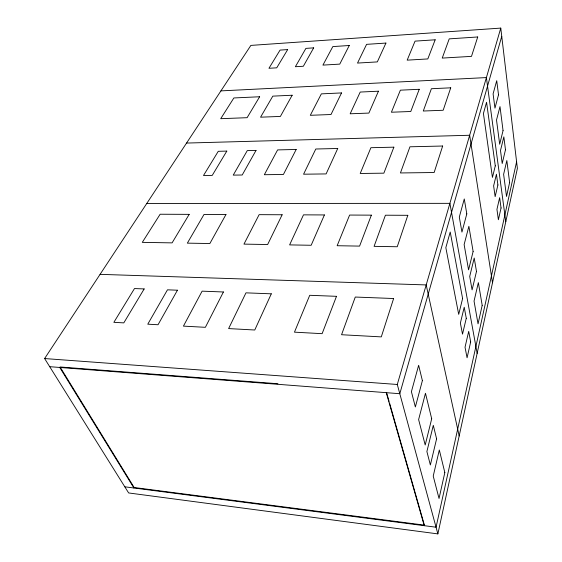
<?xml version="1.0" encoding="UTF-8"?>
<svg xmlns="http://www.w3.org/2000/svg" width="562" height="562" viewBox="0 0 562 562"><rect width="100%" height="100%" fill="white"/><g stroke="black" fill="none" stroke-linecap="round" stroke-linejoin="round"><path stroke-width="0.84" d="M437.868 533.9L517.384 168.403L500.77 28.1L250.877 45.403L44.616 358.549L128.649 492.951L437.868 533.9L397.292 384.478L500.77 28.1M516.597 161.772L436.056 527.212L124.806 486.811M501.74 36.319L399.807 393.716L49.702 366.684M220.915 90.889L486.397 77.584L505.786 221.709M186.556 143.064L469.656 135.259L492.502 282.763M146.745 203.5L449.888 203.346L477.145 353.372M100.078 274.347L426.2 284.927L459.175 435.972M44.616 358.549L397.292 384.478M277.93 383.748L60.057 366.972L134.156 487.521L424.38 525.126L389.557 403.045M59.748 367.457L133.918 487.992M386.67 392.943L389.073 401.359M386.263 392.669L424.254 525.681M444.83 472.551L439.034 498.501L433.232 476.07L439.315 449.979L444.83 472.551M482.189 305.335L478.044 323.874L474.047 301.099L478.36 282.602L482.189 305.335M509.622 182.531L506.517 196.433L503.622 174.318L506.833 160.535L509.622 182.531M470.675 341.914L467.071 357.797L465.034 347.232L468.708 331.348L470.675 341.914M501.058 207.982L498.396 219.721L496.941 209.38L499.646 197.676L501.058 207.982M466.277 318.289L462.512 334.158L460.376 323.073L464.219 307.217L466.277 318.289M497.904 184.982L495.143 196.637L493.626 185.86L496.436 174.255L497.904 184.982M436.597 438.838L430.366 464.985L426.888 451.539L433.302 425.329L436.597 438.838M476.485 271.453L472.087 289.908L469.713 276.406L474.216 257.993L476.485 271.453M505.477 149.787L502.203 163.507L500.503 150.497L503.84 136.861L505.477 149.787M431.7 418.774L425.202 445.013L418.62 419.582L425.469 393.26L431.7 418.774M473.12 251.481L468.567 269.872L464.128 244.568L468.884 226.289L473.12 251.481M503.046 130.623L499.681 144.223L496.513 120.015L500.004 106.583L503.046 130.623M462.603 298.534L458.697 314.376L445.835 247.652L450.218 231.994L462.603 298.534M495.284 165.867L492.438 177.437L483.425 113.475L486.566 102.263L495.284 165.867M422.385 380.629L415.36 406.986L411.405 391.679L418.641 365.3L422.385 380.629M466.797 213.897L461.943 232.12L459.302 217.072L464.275 198.934L466.797 213.897M498.515 94.823L494.96 108.164L493.092 93.889L496.724 80.661L498.515 94.823M393.625 298.52L381.289 336.891L341.555 334.727L355.275 297.045L393.625 298.52M442.659 146.022L434.138 172.52L400.432 172.956L409.951 146.794L442.659 146.022M477.721 36.973L471.49 56.369L442.231 58.09L449.221 38.869L477.721 36.973M407.815 215.309L397.236 246.753L374.088 246.353L385.413 215.211L407.815 215.309M450.731 87.82L443.172 110.264L423.284 111.023L431.384 88.726L450.731 87.82M371.363 215.148L359.589 246.107L337.151 245.72L349.613 215.056L371.363 215.148M419.231 89.295L410.787 111.494L391.405 112.224L400.369 90.173L419.231 89.295M336.49 296.322L322.124 333.673L294.453 332.163L309.732 295.296L336.49 296.322M393.871 147.167L383.867 173.166L360.214 173.475L370.892 147.708L393.871 147.167M435.178 39.797L427.815 58.933L407.176 60.148L415.051 41.131L435.178 39.797M324.407 214.944L311.165 245.271L289.613 244.899L303.494 214.853L324.407 214.944M378.451 91.199L368.89 113.081L350.168 113.791L360.207 92.056L378.451 91.199M271.305 293.821L254.762 330.006L228.629 328.587L245.98 292.844L271.305 293.821M337.741 148.487L326.115 173.918L303.564 174.206L315.795 149.007L337.741 148.487M385.932 43.07L377.32 61.904L357.509 63.07L366.593 44.349L385.932 43.07M282.145 214.761L267.638 244.526L243.957 244.119L259.124 214.663L282.145 214.761M341.534 92.927L331.011 114.515L310.308 115.301L321.352 93.868L341.534 92.927M223.416 291.98L205.369 327.316L183.423 326.122L202.109 291.158L223.416 291.98M296.181 149.471L283.417 174.466L264.344 174.719L277.607 149.906L296.181 149.471M349.269 45.501L339.764 64.117L322.925 65.108L332.823 46.59L349.269 45.501M225.959 214.515L209.865 243.529L187.343 243.142L204.034 214.424L225.959 214.515M292.163 95.231L280.396 116.432L260.564 117.184L272.802 96.137L292.163 95.231M177.444 290.21L158.034 324.745L147.771 324.183L167.469 289.823L177.444 290.21M256.026 150.412L242.208 175L233.237 175.119L247.28 150.616L256.026 150.412M313.68 47.861L303.339 66.26L295.38 66.723L305.904 48.381L313.68 47.861M144.167 288.931L123.809 322.876L113.861 322.335L134.48 288.559L144.167 288.931M226.802 151.101L212.239 175.393L203.5 175.506L218.274 151.304L226.802 151.101M287.667 49.589L276.736 67.826L268.959 68.283L280.059 50.095L287.667 49.589M189.183 214.361L172.091 242.875L142.291 242.363L160.135 214.234L189.183 214.361M259.651 96.755L247.104 117.69L220.718 118.694L233.869 97.957L259.651 96.755"/></g></svg>
